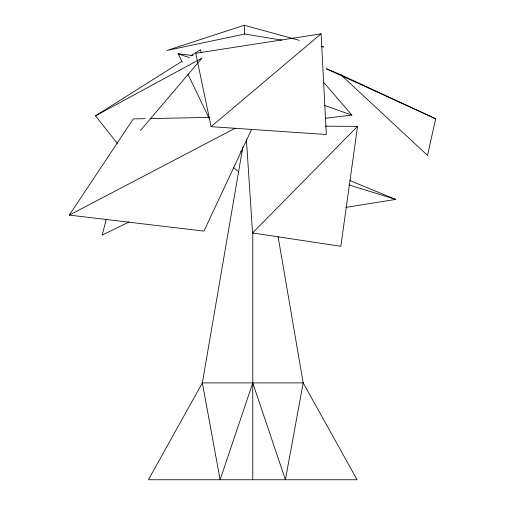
<?xml version="1.0" encoding="UTF-8"?>
<svg xmlns="http://www.w3.org/2000/svg" width="505" height="505" viewBox="0 0 505 505"><rect width="100%" height="100%" fill="white"/><g stroke="black" fill="none" stroke-linecap="round" stroke-linejoin="round"><path stroke-width="0.76" d="M325.416 126.193L357.54 126.357L340.831 246.295L252.557 232.963L246.421 139.866M242.772 147.302L202.36 382.897L148.438 479.75L357.104 479.75L303.183 382.897L278.11 236.719M435.657 118.776L427.527 155.401L340.787 74.734L326.388 68.794L435.657 118.776L340.787 74.734M106.284 219.157L102.206 235.109L129.002 221.966M251.654 129.293L203.969 231.12L69.343 215.092L133.301 118.896L145.105 118.662M140.478 130.441L202.006 58.094L95.489 115.834L117.362 143.414M252.557 232.963L357.54 126.357M211.077 126.667L321.098 33.835L326.325 134.507L211.077 126.667L195.757 53.278L321.098 33.835M95.489 115.834L181.882 61.358M190.524 55.91L200.491 49.629L201.041 52.703M69.343 215.092L235.336 128.163M299.396 40.349L244.212 25.25L166.978 50.462L244.654 34.031L281.796 40.116M345.912 207.372L395.718 199.418L349.965 180.607M325.346 118.284L351.852 115.077L323.572 82.227M150.616 118.555L209.644 117.406M182.255 62.241L178.189 53.751L193.03 55.569M321.262 46.586L323.579 46.971L321.313 46.346M240.582 151.386L242.091 151.853M349.031 184.963L395.718 199.418M178.189 53.751L189.325 57.684M324.393 105.381L351.852 115.077M233.424 167.54L238.878 172.028M188.011 74.273L209.013 118.157M244.212 25.25L244.654 34.031M252.771 232.395L252.771 479.75M303.183 382.897L285.413 479.75L252.771 382.897L220.13 479.75L202.36 382.897L303.183 382.897"/></g></svg>
